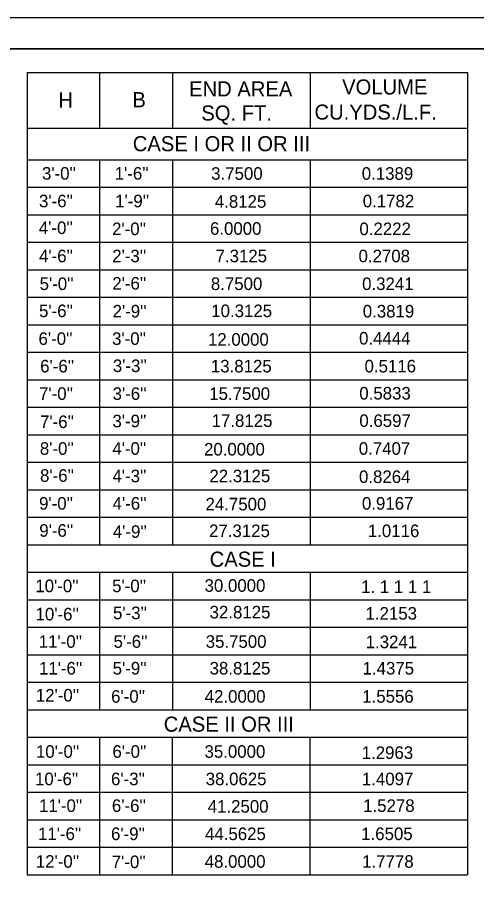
# Model space of a CAD drawing. Extents: x 997.6 to 1036.9, y 998.9 to 1022.7.
# Drawn here: x 1016.23 to 1023.52, y 1008.14 to 1022 of the extents above; entities that cross this region are included whole.
import ezdxf

# ---------------------------------------------------------------- set-up
doc = ezdxf.new("R2010")
doc.units = 0
for name, color, linetype in [('Level 1', 7, 'Continuous'), ('Level 10', 7, 'Continuous'), ('Level 11', 7, 'Continuous'), ('Level 14', 7, 'Continuous')]:
    doc.layers.add(name, color=color, linetype=linetype)

msp = doc.modelspace()

# ---------------------------------------------------------------- linework, layer by layer
at = {"layer": 'Level 1'}
for p, q in [((1016.379, 1021.125), (1016.379, 1008.361)), ((1016.379, 1021.125), (1023.379, 1021.125)), ((1017.535, 1020.236), (1017.535, 1021.125)), ((1018.692, 1021.125), (1018.692, 1020.236)), ((1020.879, 1021.125), (1020.879, 1020.236)), ((1023.379, 1021.125), (1023.379, 1008.361)), ((1016.379, 1020.236), (1023.379, 1020.236)), ((1016.379, 1019.736), (1023.379, 1019.736)), ((1017.535, 1013.611), (1017.535, 1019.736)), ((1018.692, 1019.736), (1018.692, 1013.611)), ((1020.879, 1019.736), (1020.879, 1013.611)), ((1016.379, 1019.298), (1023.379, 1019.298)), ((1016.379, 1018.861), (1023.379, 1018.861)), ((1016.379, 1018.423), (1023.379, 1018.423)), ((1016.379, 1017.986), (1023.379, 1017.986)), ((1016.379, 1017.548), (1023.379, 1017.548)), ((1016.379, 1017.111), (1023.379, 1017.111)), ((1016.379, 1016.673), (1023.379, 1016.673)), ((1016.379, 1016.236), (1023.379, 1016.236)), ((1016.379, 1015.798), (1023.379, 1015.798)), ((1016.379, 1015.361), (1023.379, 1015.361)), ((1016.379, 1014.923), (1023.379, 1014.923)), ((1016.379, 1014.486), (1023.379, 1014.486)), ((1016.379, 1014.048), (1023.379, 1014.048)), ((1016.379, 1013.611), (1023.379, 1013.611)), ((1016.379, 1013.173), (1023.379, 1013.173)), ((1017.535, 1010.986), (1017.535, 1013.173)), ((1018.692, 1013.173), (1018.692, 1010.986)), ((1020.879, 1013.173), (1020.879, 1010.986)), ((1016.379, 1012.736), (1023.379, 1012.736)), ((1016.379, 1012.298), (1023.379, 1012.298)), ((1016.379, 1011.861), (1023.379, 1011.861)), ((1016.379, 1011.423), (1023.379, 1011.423)), ((1016.379, 1010.986), (1023.379, 1010.986)), ((1016.379, 1010.548), (1023.379, 1010.548)), ((1017.535, 1008.361), (1017.535, 1010.548)), ((1018.692, 1008.361), (1018.692, 1010.548)), ((1020.879, 1008.361), (1020.879, 1010.548)), ((1016.379, 1010.111), (1023.379, 1010.111)), ((1016.379, 1009.673), (1023.379, 1009.673)), ((1016.379, 1009.236), (1023.379, 1009.236)), ((1016.379, 1008.798), (1023.379, 1008.798)), ((1016.379, 1008.361), (1023.379, 1008.361))]:
    msp.add_line(p, q, dxfattribs=at)
at = {"layer": 'Level 10'}
msp.add_line((1007, 1021.5), (1035.5, 1021.5), dxfattribs=at)
at = {"layer": 'Level 11'}
msp.add_lwpolyline([(1007, 1000.5), (1035.5, 1000.5), (1035.5, 1021.5), (1007, 1021.5)], close=True, dxfattribs=at)
at = {"layer": 'Level 14'}
msp.add_line((1000, 1022), (1036, 1022), dxfattribs=at)

# ---------------------------------------------------------------- texts
at = {"layer": 'Level 1'}
for s, height, p in [('END AREA', 0.24, (1018.954, 1020.743)), ('VOLUME', 0.24, (1021.386, 1020.774)), ('H', 0.24, (1016.876, 1020.566)), ('B', 0.24, (1018.053, 1020.571)), ('CU.YDS./L.F.', 0.24, (1020.947, 1020.374)), ('SQ. FT.', 0.24, (1019.148, 1020.359)), ('CASE I OR II OR III', 0.24, (1018.059, 1019.871)), ("3'-0''", 0.2, (1016.616, 1019.419)), ("1'-6''", 0.2, (1017.772, 1019.419)), ('3.7500', 0.2, (1019.305, 1019.417)), ('0.1389', 0.2, (1021.698, 1019.417)), ("3'-6''", 0.2, (1016.569, 1018.979)), ("1'-9''", 0.2, (1017.779, 1018.979)), ('4.8125', 0.2, (1019.363, 1018.972)), ('0.1782', 0.2, (1021.714, 1018.979)), ("4'-0''", 0.2, (1016.566, 1018.554)), ("2'-0''", 0.2, (1017.73, 1018.536)), ('6.0000', 0.2, (1019.286, 1018.542)), ('0.2222', 0.2, (1021.661, 1018.536)), ("4'-6''", 0.2, (1016.569, 1018.105)), ("2'-3''", 0.2, (1017.732, 1018.105)), ('7.3125', 0.2, (1019.375, 1018.105)), ('0.2708', 0.2, (1021.647, 1018.105)), ("5'-0''", 0.2, (1016.578, 1017.663)), ("2'-6''", 0.2, (1017.734, 1017.669)), ('8.7500', 0.2, (1019.3, 1017.663)), ('0.3241', 0.2, (1021.704, 1017.663)), ("5'-6''", 0.2, (1016.569, 1017.232)), ("2'-9''", 0.2, (1017.738, 1017.226)), ('10.3125', 0.2, (1019.306, 1017.232)), ('0.3819', 0.2, (1021.714, 1017.226)), ("6'-0''", 0.2, (1016.561, 1016.79)), ("3'-0''", 0.2, (1017.73, 1016.79)), ('12.0000', 0.2, (1019.254, 1016.777)), ('0.4444', 0.2, (1021.655, 1016.796)), ("6'-6''", 0.2, (1016.587, 1016.352)), ("3'-3''", 0.2, (1017.742, 1016.358)), ('13.8125', 0.2, (1019.3, 1016.352)), ('0.5116', 0.2, (1021.742, 1016.352)), ("7'-0''", 0.2, (1016.57, 1015.915)), ("3'-6''", 0.2, (1017.738, 1015.915)), ('15.7500', 0.2, (1019.274, 1015.915)), ('0.5833', 0.2, (1021.659, 1015.921)), ("7'-6''", 0.2, (1016.585, 1015.467)), ("3'-9''", 0.2, (1017.736, 1015.479)), ('17.8125', 0.2, (1019.312, 1015.485)), ('0.6597', 0.2, (1021.66, 1015.485)), ("8'-0''", 0.2, (1016.582, 1015.042)), ("4'-0''", 0.2, (1017.734, 1015.042)), ('20.0000', 0.2, (1019.191, 1015.03)), ('0.7407', 0.2, (1021.651, 1015.042)), ("8'-6''", 0.2, (1016.585, 1014.612)), ("4'-3''", 0.2, (1017.736, 1014.605)), ('22.3125', 0.2, (1019.277, 1014.605)), ('0.8264', 0.2, (1021.654, 1014.593)), ("9'-0''", 0.2, (1016.57, 1014.169)), ("4'-6''", 0.2, (1017.738, 1014.169)), ('24.7500', 0.2, (1019.215, 1014.157)), ('0.9167', 0.2, (1021.701, 1014.169)), ("9'-6''", 0.2, (1016.573, 1013.738)), ("4'-9''", 0.2, (1017.742, 1013.72)), ('27.3125', 0.2, (1019.271, 1013.732)), ('1.0116', 0.2, (1021.795, 1013.732)), ('CASE I', 0.24, (1019.281, 1013.261)), ("10'-0''", 0.2, (1016.51, 1012.856)), ("5'-0''", 0.2, (1017.731, 1012.856)), ('30.0000', 0.2, (1019.2, 1012.862)), ('1. 1 1 1 1', 0.2, (1021.688, 1012.844)), ("10'-6''", 0.2, (1016.514, 1012.407)), ("5'-3''", 0.2, (1017.745, 1012.426)), ('32.8125', 0.2, (1019.28, 1012.438)), ('1.2153', 0.2, (1021.758, 1012.419)), ("11'-0''", 0.2, (1016.565, 1011.971)), ("5'-6''", 0.2, (1017.753, 1011.971)), ('35.7500', 0.2, (1019.218, 1011.971)), ('1.3241', 0.2, (1021.76, 1011.965)), ("11'-6''", 0.2, (1016.568, 1011.546)), ("5'-9''", 0.2, (1017.739, 1011.546)), ('38.8125', 0.2, (1019.28, 1011.546)), ('1.4375', 0.2, (1021.711, 1011.546)), ("12'-0''", 0.2, (1016.518, 1011.116)), ("6'-0''", 0.2, (1017.715, 1011.098)), ('42.0000', 0.2, (1019.202, 1011.098)), ('1.5556', 0.2, (1021.706, 1011.098)), ('CASE II OR III', 0.24, (1018.551, 1010.636)), ("10'-0''", 0.2, (1016.52, 1010.221)), ("6'-0''", 0.2, (1017.736, 1010.221)), ('35.0000', 0.2, (1019.199, 1010.221)), ('1.2963', 0.2, (1021.697, 1010.203)), ("10'-6''", 0.2, (1016.505, 1009.785)), ("6'-3''", 0.2, (1017.713, 1009.785)), ('38.0625', 0.2, (1019.218, 1009.785)), ('1.4097', 0.2, (1021.7, 1009.785)), ("11'-0''", 0.2, (1016.568, 1009.36)), ("6'-6''", 0.2, (1017.727, 1009.36)), ('41.2500', 0.2, (1019.25, 1009.348)), ('1.5278', 0.2, (1021.72, 1009.36)), ("11'-6''", 0.2, (1016.553, 1008.912)), ("6'-9''", 0.2, (1017.713, 1008.912)), ('44.5625', 0.2, (1019.207, 1008.912)), ('1.6505', 0.2, (1021.689, 1008.912)), ("12'-0''", 0.2, (1016.518, 1008.472)), ("7'-0''", 0.2, (1017.725, 1008.466)), ('48.0000', 0.2, (1019.202, 1008.472)), ('1.7778', 0.2, (1021.705, 1008.472))]:
    msp.add_text(s, height=height, dxfattribs=at).set_placement(p)

doc.saveas('drawing.dxf')
